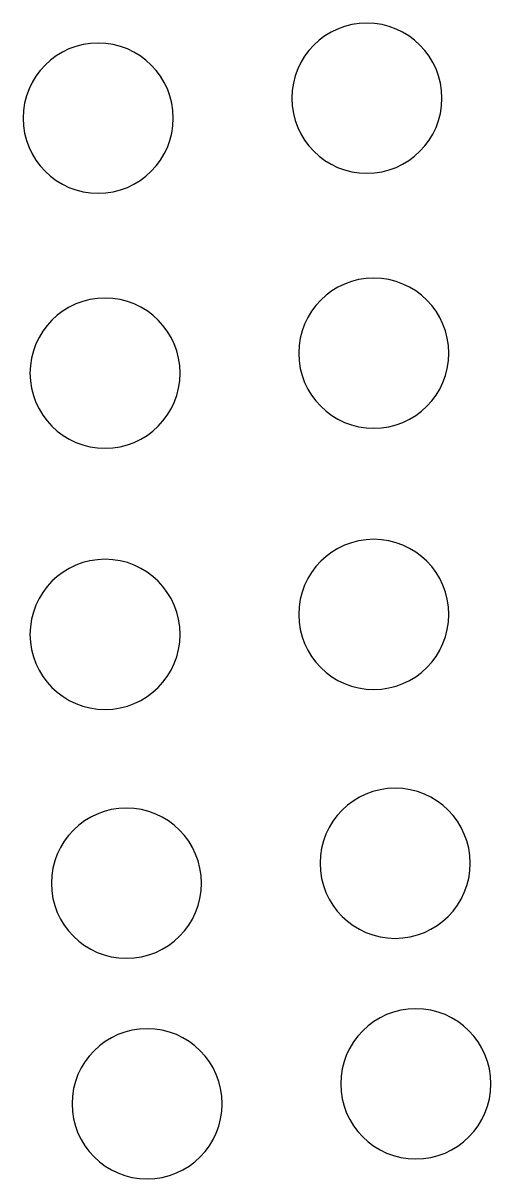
# Model space of a CAD drawing. Extents: x -275.7 to -259.5, y 134 to 174.1.
import ezdxf

# ---------------------------------------------------------------- set-up
doc = ezdxf.new("R2010")
doc.units = 0
doc.layers.get('0').update_dxf_attribs({"linetype": 'CONTINUOUS'})

msp = doc.modelspace()

# ---------------------------------------------------------------- linework, layer by layer
at = {"color": 250}
for points in [[(-261.1719, 171.4641), (-261.1719, 170.0282), (-262.336, 168.8641), (-263.7719, 168.8641), (-265.2077, 168.8641), (-266.3719, 170.0283), (-266.3719, 171.4641), (-266.3719, 172.9), (-265.2078, 174.0641), (-263.7719, 174.0641), (-262.336, 174.0641), (-261.1719, 172.9), (-261.1719, 171.4641)], [(-270.4791, 170.7732), (-270.4791, 169.3373), (-271.6432, 168.1732), (-273.0791, 168.1732), (-274.5149, 168.1732), (-275.6791, 169.3374), (-275.6791, 170.7732), (-275.6791, 172.2091), (-274.515, 173.3732), (-273.0791, 173.3732), (-271.6432, 173.3732), (-270.4791, 172.2091), (-270.4791, 170.7732)], [(-260.9332, 162.6342), (-260.9332, 161.1983), (-262.0973, 160.0342), (-263.5332, 160.0342), (-264.9691, 160.0342), (-266.1332, 161.1983), (-266.1332, 162.6342), (-266.1332, 164.0701), (-264.9691, 165.2342), (-263.5332, 165.2342), (-262.0973, 165.2342), (-260.9332, 164.0701), (-260.9332, 162.6342)], [(-270.2404, 161.9433), (-270.2404, 160.5074), (-271.4045, 159.3433), (-272.8404, 159.3433), (-274.2763, 159.3433), (-275.4404, 160.5074), (-275.4404, 161.9433), (-275.4404, 163.3792), (-274.2763, 164.5433), (-272.8404, 164.5433), (-271.4045, 164.5433), (-270.2404, 163.3792), (-270.2404, 161.9433)], [(-260.9332, 153.5907), (-260.9332, 152.1548), (-262.0973, 150.9907), (-263.5332, 150.9907), (-264.9691, 150.9907), (-266.1332, 152.1548), (-266.1332, 153.5907), (-266.1332, 155.0266), (-264.9691, 156.1907), (-263.5332, 156.1907), (-262.0973, 156.1907), (-260.9332, 155.0266), (-260.9332, 153.5907)], [(-270.2404, 152.8998), (-270.2404, 151.4639), (-271.4045, 150.2998), (-272.8404, 150.2998), (-274.2763, 150.2998), (-275.4404, 151.4639), (-275.4404, 152.8998), (-275.4404, 154.3357), (-274.2763, 155.4998), (-272.8404, 155.4998), (-271.4045, 155.4998), (-270.2404, 154.3357), (-270.2404, 152.8998)], [(-260.1922, 144.9743), (-260.1922, 143.5384), (-261.3563, 142.3743), (-262.7922, 142.3743), (-264.2281, 142.3743), (-265.3922, 143.5384), (-265.3922, 144.9743), (-265.3922, 146.4102), (-264.2281, 147.5743), (-262.7922, 147.5743), (-261.3563, 147.5743), (-260.1922, 146.4102), (-260.1922, 144.9743)], [(-269.4994, 144.2834), (-269.4994, 142.8475), (-270.6635, 141.6834), (-272.0994, 141.6834), (-273.5353, 141.6834), (-274.6994, 142.8475), (-274.6994, 144.2834), (-274.6994, 145.7193), (-273.5353, 146.8834), (-272.0994, 146.8834), (-270.6635, 146.8834), (-269.4994, 145.7193), (-269.4994, 144.2834)], [(-259.4762, 137.3376), (-259.4762, 135.9017), (-260.6403, 134.7376), (-262.0762, 134.7376), (-263.512, 134.7376), (-264.6762, 135.9018), (-264.6762, 137.3376), (-264.6762, 138.7735), (-263.5121, 139.9376), (-262.0762, 139.9376), (-260.6403, 139.9376), (-259.4762, 138.7735), (-259.4762, 137.3376)], [(-268.7834, 136.6467), (-268.7834, 135.2108), (-269.9475, 134.0467), (-271.3834, 134.0467), (-272.8192, 134.0467), (-273.9834, 135.2109), (-273.9834, 136.6467), (-273.9834, 138.0826), (-272.8193, 139.2467), (-271.3834, 139.2467), (-269.9475, 139.2467), (-268.7834, 138.0826), (-268.7834, 136.6467)]]:
    msp.add_open_spline(points, degree=3, knots=[0, 0, 0, 0, 0.25, 0.25, 0.25, 0.5, 0.5, 0.5, 0.75, 0.75, 0.75, 1, 1, 1, 1], dxfattribs=at)

doc.saveas('drawing.dxf')
